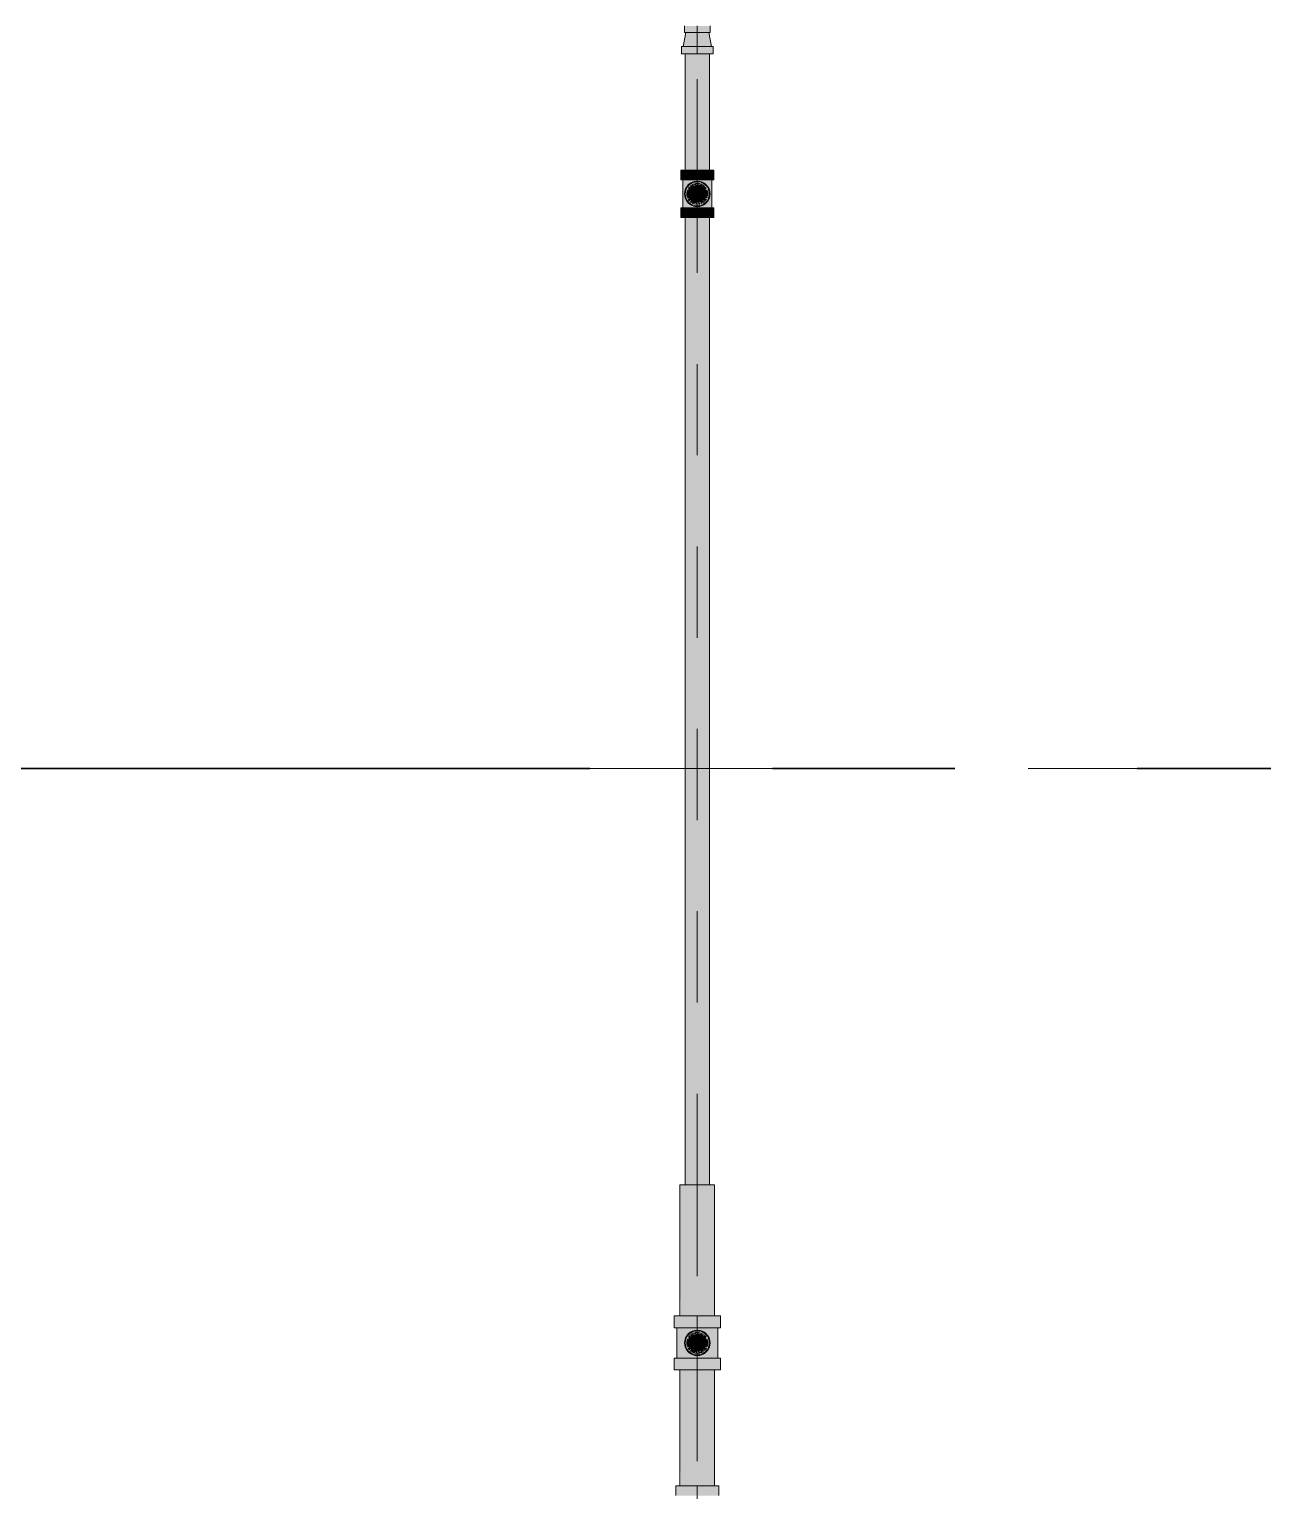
# Model space of a CAD drawing. Header units: millimetres. Extents: x -4000 to 187956, y -58990 to 162485.
# Drawn here: x 50587 to 52734, y 134193 to 136737 of the extents above; entities that cross this region are included whole.
import ezdxf

# ---------------------------------------------------------------- set-up
doc = ezdxf.new("R2010")
doc.units = ezdxf.units.MM
for name, pattern in [('Dash 1_16_', [317.5, 158.75, -158.75]), ('Grid Line', [2222.5, 1270, -317.5, 317.5, -317.5]), ('Grid Line 12_5mm', [2150, 1250, -300, 300, -300])]:
    doc.linetypes.add(name, pattern=pattern)
for name, color, linetype, lineweight in [('F-SPRN', 3, 'Continuous', 9), ('P-PIPE', 3, 'Continuous', 9), ('P-PIPE-CNTR', 3, 'Continuous', 9), ('S-GRID', 1, 'Continuous', 30)]:
    doc.layers.add(name, color=color, linetype=linetype, lineweight=lineweight)

# ---------------------------------------------------------------- blocks, each defined once
blk = doc.blocks.new('CMF2_NHAXUONG_A_rvt-1-FFS - TANG 1')
at = {"layer": 'S-GRID', "linetype": 'Grid Line 12_5mm', "lineweight": 9}
blk.add_line((-824.3, 135450), (183641.1, 135450), dxfattribs=at)
blk = doc.blocks.new('Sprinkler_Up - DN20-V284-FFS - TANG 1')
at = {"layer": 'F-SPRN', "transparency": 33554534}
for points in [[(-13.5, 0), (-3.9, 0.7), (-1.7, 2.9), (-1.2, 3.5), (-0.6, 4), (0.6, 4), (1.2, 3.5), (1.7, 2.9), (4.6, 0), (22.2, 0), (18, 13.1), (6.9, 21.2), (-6.9, 21.2), (-18, 13.1), (-22.2, 0)], [(0, -21.2), (6.9, -21.2), (18, -13.1), (22.2, 0), (3.9, -0.7), (1.7, -2.9), (1.2, -3.5), (0.6, -4), (-0.6, -4), (-1.2, -3.5), (-1.7, -2.9), (-4.6, 0), (-22.2, 0), (-18, -13.1), (-6.9, -21.2)], [(0, -16.7), (4.3, -16.1), (11.8, -11.8), (16.1, -4.3), (16.1, 4.3), (11.8, 11.8), (8.3, 14.4), (0, 16.7), (-4.3, 16.1), (-11.8, 11.8), (-16.1, 4.3), (-16.1, -4.3), (-11.8, -11.8), (-8.3, -14.4)], [(0, -15.6), (7.8, -13.5), (13.5, -7.8), (15.1, -4), (15.1, 4), (13.5, 7.8), (7.8, 13.5), (0, 15.6), (-7.8, 13.5), (-11, 11), (-15.1, 4), (-15.1, -4), (-11, -11), (-7.8, -13.5)], [(-10.9, -5.5), (-10.9, 5.4), (-14.5, 5.4), (-14.5, -5.5)], [(-7.7, -5.5), (-7.7, 5.4), (-10.9, 5.4), (-10.9, -5.5)], [(0, -5.5), (0, 5.4), (-7.7, 5.4), (-7.7, -5.5)], [(0, 0), (5.7, 0), (2.9, 4.9), (-2.9, 4.9), (-5.7, 0)], [(2.9, -4.9), (5.7, 0), (-5.7, 0), (-2.9, -4.9)], [(-4.6, 0), (4.6, 0), (0, 4.6)], [(0, -4.6), (4.6, 0), (-4.6, 0)], [(0, -2.6), (1.3, 0), (-1.8, 0)], [(-1.3, 0), (1.8, 0), (0, 2.6)], [(7.7, -5.5), (7.7, 5.4), (0, 5.4), (0, -5.5)], [(10.9, -5.5), (10.9, 5.4), (7.7, 5.4), (7.7, -5.5)], [(14.5, -5.5), (14.5, 5.4), (10.9, 5.4), (10.9, -5.5)]]:
    blk.add_hatch(color=1, dxfattribs=at).paths.add_polyline_path(points)
at = {"layer": 'F-SPRN', "color": 1}
for p, q in [((-11.5, 5.4), (-14.5, 5.4)), ((-14.5, 5.4), (-10.9, 5.4)), ((-14.5, 5.4), (-14.5, -5.5)), ((-11.5, 5.4), (-11.5, 4)), ((-11.5, 3), (-11.5, 0.2)), ((-10.9, 0.2), (-10.9, 3.6)), ((-10.8, 5.4), (-7.7, 5.4)), ((-8.1, 5.4), (-10.8, 5.4)), ((-8.1, 5.4), (-8.1, 2.8)), ((-8.1, 2.5), (-8.1, 0.4)), ((-7.7, 5.4), (-7.7, 2.7)), ((-7.7, 5.4), (-7.7, 2.7)), ((-7.7, 2.3), (-7.7, 0.5)), ((-7.7, 2.3), (-7.7, 0.5)), ((-6.9, 5.4), (-4.7, 5.4)), ((-5.8, 3.8), (-5.8, 2.2)), ((-2, 0.4), (-2.1, 0.3)), ((-2.1, 0.3), (-2.1, 0.2)), ((-2.1, 0.2), (-2.1, 0.1)), ((-2.1, 0.1), (-2.1, 0)), ((-2.1, 0), (-2.1, 0)), ((-2.1, 0), (-2.1, -0.1)), ((-1.9, 0.8), (-2, 0.7)), ((-2, 0.7), (-2, 0.6)), ((-2, 0.6), (-2, 0.5)), ((-2, 0.5), (-2, 0.4)), ((-2, 0.5), (-2, 0.5)), ((-1.8, 1), (-1.9, 0.9)), ((-1.9, 0.9), (-1.9, 0.8)), ((-1.9, 0.8), (-1.9, 0.8)), ((-1.8, 1.1), (-1.8, 1)), ((-1.7, 1.1), (-1.8, 1.1)), ((-1.6, 1.3), (-1.7, 1.2)), ((-1.7, 1.2), (-1.7, 1.1)), ((-1.5, 1.4), (-1.6, 1.3)), ((-1.6, 1.3), (-1.6, 1.3)), ((-1.5, 1.5), (-1.5, 1.4)), ((-1.4, 1.5), (-1.5, 1.5)), ((-1.4, 1.6), (-1.4, 1.5)), ((-1.3, 1.6), (-1.4, 1.6)), ((-1.2, 1.7), (-1.3, 1.6)), ((-1.1, 1.8), (-1.2, 1.7)), ((-1.2, 1.7), (-1.2, 1.7)), ((-1, 1.8), (-1.1, 1.8)), ((-0.9, 1.9), (-1, 1.8)), ((-0.9, 1.9), (-0.9, 1.9)), ((-0.8, 1.9), (-0.9, 1.9)), ((-0.7, 2), (-0.8, 1.9)), ((-0.6, 2), (-0.7, 2)), ((-0.6, 2), (-0.6, 2)), ((-0.5, 2), (-0.6, 2)), ((-0.4, 2), (-0.5, 2)), ((-0.3, 2.1), (-0.4, 2)), ((-0.2, 2.1), (-0.3, 2.1)), ((-0.1, 2.1), (-0.2, 2.1)), ((0, 2.1), (-0.1, 2.1)), ((-0.1, 2.1), (-0.1, 2.1)), ((0.1, 2.1), (0, 2.1)), ((0.2, 2.1), (0.1, 2.1)), ((0.3, 2.1), (0.2, 2.1)), ((0.4, 2), (0.3, 2.1)), ((0.4, 2), (0.4, 2)), ((0.5, 2), (0.4, 2)), ((0.6, 2), (0.5, 2)), ((0.7, 2), (0.6, 2)), ((0.8, 1.9), (0.7, 2)), ((0.8, 1.9), (0.8, 1.9)), ((0.9, 1.9), (0.8, 1.9)), ((1, 1.8), (0.9, 1.9)), ((1.1, 1.8), (1, 1.8)), ((1.1, 1.7), (1.1, 1.8)), ((1.2, 1.7), (1.1, 1.7)), ((1.3, 1.7), (1.2, 1.7)), ((1.3, 1.6), (1.3, 1.7)), ((1.4, 1.5), (1.3, 1.6)), ((1.4, 1.5), (1.4, 1.5)), ((1.5, 1.4), (1.4, 1.5)), ((1.6, 1.4), (1.5, 1.4)), ((1.6, 1.3), (1.6, 1.4)), ((1.7, 1.2), (1.6, 1.3)), ((1.7, 1.2), (1.7, 1.2)), ((1.8, 1.1), (1.7, 1.2)), ((1.8, 1), (1.8, 1.1)), ((1.8, 1), (1.8, 1)), ((1.9, 0.9), (1.8, 1)), ((1.9, 0.8), (1.9, 0.9)), ((1.9, 0.7), (1.9, 0.8)), ((2, 0.7), (1.9, 0.7)), ((2, 0.6), (2, 0.7)), ((2, 0.5), (2, 0.6)), ((2, 0.4), (2, 0.5)), ((2.1, 0.3), (2, 0.4)), ((2.1, 0.2), (2.1, 0.3)), ((2.1, 0.2), (2.1, 0.2)), ((2.1, 0.1), (2.1, 0.2)), ((2.1, 0), (2.1, 0.1)), ((2.1, 0), (2.1, 0)), ((4.7, 5.4), (6.9, 5.4)), ((5.8, 3.8), (5.8, 2.2)), ((7.7, 5.4), (10.8, 5.4)), ((7.7, 5.4), (7.7, 2.7)), ((7.7, 5.4), (7.7, 2.7)), ((7.7, 2.3), (7.7, 0.5)), ((7.7, 2.3), (7.7, 0.5)), ((10.8, 5.4), (8.1, 5.4)), ((8.1, 5.4), (8.1, 2.8)), ((8.1, 2.5), (8.1, 0.4)), ((10.9, 5.4), (14.5, 5.4)), ((10.9, 3.6), (10.9, 0.2)), ((14.5, 5.4), (11.5, 5.4)), ((11.5, 5.4), (11.5, 4)), ((11.5, 3), (11.5, 0.2)), ((14.5, 5.4), (14.5, -5.5)), ((-10.9, -5.5), (-14.5, -5.5)), ((-14.5, -5.5), (-11.5, -5.5)), ((-11.5, -0.2), (-11.5, -3)), ((-11.5, -4), (-11.5, -5.5)), ((-10.9, -3.6), (-10.9, -0.2)), ((-10.8, -5.5), (-8.1, -5.5)), ((-7.7, -5.5), (-10.8, -5.5)), ((-8.1, -0.4), (-8.1, -2.5)), ((-8.1, -2.8), (-8.1, -5.5)), ((-7.7, -0.5), (-7.7, -2.3)), ((-7.7, -0.5), (-7.7, -2.3)), ((-7.7, -2.7), (-7.7, -5.4)), ((-7.7, -2.7), (-7.7, -5.4)), ((-7, -5.5), (-5.8, -5.5)), ((-4.8, -5.5), (-7, -5.5)), ((-5.8, -2.2), (-5.8, -3.8)), ((-2.1, -0.1), (-2.1, -0.2)), ((-2.1, -0.2), (-2.1, -0.3)), ((-2.1, -0.2), (-2.1, -0.2)), ((-2.1, -0.3), (-2, -0.4)), ((-2, -0.4), (-2, -0.5)), ((-2, -0.5), (-2, -0.6)), ((-2, -0.6), (-2, -0.7)), ((-2, -0.7), (-1.9, -0.7)), ((-1.9, -0.7), (-1.9, -0.8)), ((-1.9, -0.8), (-1.9, -0.9)), ((-1.9, -0.9), (-1.8, -1)), ((-1.8, -1), (-1.8, -1.1)), ((-1.8, -1), (-1.8, -1)), ((-1.8, -1.1), (-1.7, -1.2)), ((-1.7, -1.2), (-1.6, -1.3)), ((-1.7, -1.2), (-1.7, -1.2)), ((-1.6, -1.3), (-1.6, -1.4)), ((-1.6, -1.4), (-1.5, -1.4)), ((-1.5, -1.4), (-1.4, -1.5)), ((-1.4, -1.5), (-1.3, -1.6)), ((-1.4, -1.5), (-1.4, -1.5)), ((-1.3, -1.6), (-1.3, -1.7)), ((-1.3, -1.7), (-1.2, -1.7)), ((-1.2, -1.7), (-1.1, -1.7)), ((-1.1, -1.7), (-1.1, -1.8)), ((-1.1, -1.8), (-1, -1.8)), ((-1, -1.8), (-0.9, -1.9)), ((-0.9, -1.9), (-0.8, -1.9)), ((-0.8, -1.9), (-0.7, -2)), ((-0.8, -1.9), (-0.8, -1.9)), ((-0.7, -2), (-0.6, -2)), ((-0.6, -2), (-0.5, -2)), ((-0.5, -2), (-0.4, -2)), ((-0.4, -2), (-0.3, -2.1)), ((-0.4, -2), (-0.4, -2)), ((-0.3, -2.1), (-0.2, -2.1)), ((-0.2, -2.1), (-0.1, -2.1)), ((-0.1, -2.1), (0, -2.1)), ((0, -2.1), (0.1, -2.1)), ((0.1, -2.1), (0.2, -2.1)), ((0.1, -2.1), (0.1, -2.1)), ((0.2, -2.1), (0.3, -2.1)), ((0.3, -2.1), (0.4, -2)), ((0.4, -2), (0.5, -2)), ((0.5, -2), (0.6, -2)), ((0.6, -2), (0.7, -2)), ((0.6, -2), (0.6, -2)), ((0.7, -2), (0.8, -1.9)), ((0.8, -1.9), (0.9, -1.9)), ((0.9, -1.9), (1, -1.8)), ((0.9, -1.9), (0.9, -1.9)), ((1, -1.8), (1.1, -1.8)), ((1.1, -1.8), (1.2, -1.7)), ((1.2, -1.7), (1.3, -1.6)), ((1.2, -1.7), (1.2, -1.7)), ((1.3, -1.6), (1.4, -1.6)), ((1.4, -1.5), (1.5, -1.5)), ((1.4, -1.6), (1.4, -1.5)), ((1.5, -1.4), (1.6, -1.3)), ((1.5, -1.5), (1.5, -1.4)), ((1.6, -1.3), (1.7, -1.2)), ((1.6, -1.3), (1.6, -1.3)), ((1.7, -1.1), (1.8, -1.1)), ((1.7, -1.2), (1.7, -1.1)), ((1.8, -1), (1.9, -0.9)), ((1.8, -1.1), (1.8, -1)), ((1.9, -0.8), (2, -0.7)), ((1.9, -0.8), (1.9, -0.8)), ((1.9, -0.9), (1.9, -0.8)), ((2, -0.4), (2.1, -0.3)), ((2, -0.5), (2, -0.4)), ((2, -0.5), (2, -0.5)), ((2, -0.6), (2, -0.5)), ((2, -0.7), (2, -0.6)), ((2.1, -0.1), (2.1, 0)), ((2.1, -0.2), (2.1, -0.1)), ((2.1, -0.3), (2.1, -0.2)), ((7, -5.5), (4.8, -5.5)), ((5.8, -2.2), (5.8, -3.8)), ((5.8, -5.5), (7, -5.5)), ((7.7, -0.5), (7.7, -2.3)), ((7.7, -0.5), (7.7, -2.3)), ((7.7, -2.7), (7.7, -5.4)), ((7.7, -2.7), (7.7, -5.4)), ((10.8, -5.5), (7.7, -5.5)), ((8.1, -0.4), (8.1, -2.5)), ((8.1, -2.8), (8.1, -5.5)), ((8.1, -5.5), (10.8, -5.5)), ((10.9, -0.2), (10.9, -3.6)), ((14.5, -5.5), (10.9, -5.5)), ((11.5, -0.2), (11.5, -3)), ((11.5, -4), (11.5, -5.5)), ((11.5, -5.5), (14.5, -5.5))]:
    blk.add_line(p, q, dxfattribs=at)
for radius, start, end in [(22.2, 360, 180), (21.9, 165.6773, 179.2615), (21.9, 144.7698, 164.8151), (21.9, 126.6942, 143.2701), (16.7, 167.6802, 180), (16.7, 167.6802, 180), (16.7, 155.3879, 165), (16.7, 155.3879, 165), (15.6, 166.3382, 180), (15.6, 166.3382, 180), (15.6, 150.4354, 165), (15.6, 159.6139, 165), (16.7, 136.7213, 150), (16.7, 136.7213, 150), (15.6, 150.4354, 156.3845), (15.6, 138.4214, 150), (15.6, 138.4214, 150), (21.9, 108.2621, 125.7507), (16.7, 121.4181, 130.5751), (16.7, 121.4181, 130.5751), (15.6, 120, 133.2078), (15.6, 120, 133.2078), (16.7, 106.5995, 120), (16.7, 106.5995, 120), (15.6, 114.4363, 119.9813), (15.6, 114.4363, 119.9813), (21.9, 99.348, 107.901), (4.63, 0, 180), (4.63, 360, 180), (16.7, 96.4143, 105), (16.7, 96.4143, 105), (3.81, 360, 180), (21.9, 90.145, 98.8503), (15.6, 95.5762, 100.6843), (15.6, 95.5762, 100.6843), (2.56, 90, 180), (2.56, 90, 180), (2.04, 90, 180), (16.7, 83.0684, 90), (16.7, 83.0684, 90), (2.56, 0, 90), (2.56, 360, 90), (2.04, 0, 90), (21.9, 72.5583, 89.4624), (15.6, 75, 87.64), (15.6, 75, 87.64), (15.6, 60.0187, 74.5481), (15.6, 60.0187, 74.5481), (16.7, 60, 75), (16.7, 60, 75), (21.9, 54.2493, 71.7379), (15.6, 46.7922, 60), (15.6, 46.7922, 60), (16.7, 49.4249, 58.5819), (16.7, 49.4249, 58.5819), (15.6, 30, 41.5786), (15.6, 30, 41.5786), (16.7, 30, 43.2787), (16.7, 30, 43.2787), (21.9, 36.7299, 53.3058), (15.6, 23.6155, 29.5646), (15.6, 15, 29.5646), (15.6, 15, 20.3861), (16.7, 15, 24.6121), (16.7, 15, 24.6121), (15.6, 360, 13.6618), (15.6, 0, 13.6618), (16.7, 360, 12.3198), (16.7, 0, 12.3198), (21.9, 15.1849, 35.2302), (21.9, 0.7385, 14.3227), (22.2, 180, 360), (21.9, 180.7385, 194.3227), (21.9, 195.1849, 215.2302), (21.9, 216.7299, 233.3058), (16.7, 180, 192.3198), (16.7, 180, 192.3198), (16.7, 195, 204.6121), (16.7, 195, 204.6121), (15.6, 180, 193.6618), (15.6, 180, 193.6618), (15.6, 195, 200.3861), (15.6, 195, 209.5646), (16.7, 210, 223.2787), (16.7, 210, 223.2787), (15.6, 203.6155, 209.5646), (15.6, 210, 221.5786), (15.6, 210, 221.5786), (21.9, 234.2493, 251.7379), (16.7, 229.4249, 238.5819), (16.7, 229.4249, 238.5819), (15.6, 226.7922, 240), (15.6, 226.7922, 240), (16.7, 240, 255), (16.7, 240, 255), (15.6, 240.0187, 254.5481), (15.6, 240.0187, 254.5481), (21.9, 252.5583, 269.4624), (4.63, 180, 0), (4.63, 180, 360), (15.6, 255, 267.64), (15.6, 255, 267.64), (3.81, 180, 360), (2.56, 180, 270), (2.56, 180, 270), (2.04, 180, 270), (16.7, 263.0684, 270), (16.7, 263.0684, 270), (2.04, 270, 0), (2.56, 270, 0), (2.56, 270, 360), (21.9, 270.145, 278.8503), (15.6, 275.5762, 280.6843), (15.6, 275.5762, 280.6843), (16.7, 276.4143, 285), (16.7, 276.4143, 285), (21.9, 279.348, 287.901), (16.7, 286.5995, 300), (16.7, 286.5995, 300), (15.6, 294.4363, 299.9813), (15.6, 294.4363, 299.9813), (21.9, 288.2621, 305.7507), (15.6, 300, 313.2078), (15.6, 300, 313.2078), (16.7, 301.4181, 310.5751), (16.7, 301.4181, 310.5751), (15.6, 318.4214, 330), (15.6, 318.4214, 330), (16.7, 316.7213, 330), (16.7, 316.7213, 330), (21.9, 306.6942, 323.2701), (15.6, 330.4354, 345), (15.6, 330.4354, 336.3845), (15.6, 339.6139, 345), (15.6, 346.3382, 360), (15.6, 346.3382, 360), (16.7, 335.3879, 345), (16.7, 335.3879, 345), (16.7, 347.6802, 360), (16.7, 347.6802, 360), (21.9, 324.7698, 344.8151), (21.9, 345.6773, 359.2615)]:
    blk.add_arc((0, 0), radius, start, end, dxfattribs=at)
blk = doc.blocks.new('Sprinkler_Up - DN20-V90-FFS - TANG 1')
at = {"layer": 'F-SPRN', "transparency": 33554534}
for points in [[(-13.5, 0), (-3.9, 0.7), (-1.7, 2.9), (-1.2, 3.5), (-0.6, 4), (0.6, 4), (1.2, 3.5), (1.7, 2.9), (4.6, 0), (22.2, 0), (18, 13.1), (6.9, 21.2), (-6.9, 21.2), (-18, 13.1), (-22.2, 0)], [(0, -21.2), (6.9, -21.2), (18, -13.1), (22.2, 0), (3.9, -0.7), (1.7, -2.9), (1.2, -3.5), (0.6, -4), (-0.6, -4), (-1.2, -3.5), (-1.7, -2.9), (-4.6, 0), (-22.2, 0), (-18, -13.1), (-6.9, -21.2)], [(0, -16.7), (4.3, -16.1), (11.8, -11.8), (16.1, -4.3), (16.1, 4.3), (11.8, 11.8), (8.3, 14.4), (0, 16.7), (-4.3, 16.1), (-11.8, 11.8), (-16.1, 4.3), (-16.1, -4.3), (-11.8, -11.8), (-8.3, -14.4)], [(0, -15.6), (7.8, -13.5), (13.5, -7.8), (15.1, -4), (15.1, 4), (13.5, 7.8), (7.8, 13.5), (0, 15.6), (-7.8, 13.5), (-11, 11), (-15.1, 4), (-15.1, -4), (-11, -11), (-7.8, -13.5)], [(-10.9, -5.5), (-10.9, 5.4), (-14.5, 5.4), (-14.5, -5.5)], [(-7.7, -5.5), (-7.7, 5.4), (-10.9, 5.4), (-10.9, -5.5)], [(0, -5.5), (0, 5.4), (-7.7, 5.4), (-7.7, -5.5)], [(0, 0), (5.7, 0), (2.9, 4.9), (-2.9, 4.9), (-5.7, 0)], [(2.9, -4.9), (5.7, 0), (-5.7, 0), (-2.9, -4.9)], [(-4.6, 0), (4.6, 0), (0, 4.6)], [(0, -4.6), (4.6, 0), (-4.6, 0)], [(0, -2.6), (1.3, 0), (-1.8, 0)], [(-1.3, 0), (1.8, 0), (0, 2.6)], [(7.7, -5.5), (7.7, 5.4), (0, 5.4), (0, -5.5)], [(10.9, -5.5), (10.9, 5.4), (7.7, 5.4), (7.7, -5.5)], [(14.5, -5.5), (14.5, 5.4), (10.9, 5.4), (10.9, -5.5)]]:
    blk.add_hatch(color=1, dxfattribs=at).paths.add_polyline_path(points)
at = {"layer": 'F-SPRN', "color": 1}
for p, q in [((-11.5, 5.4), (-14.5, 5.4)), ((-14.5, 5.4), (-10.9, 5.4)), ((-14.5, 5.4), (-14.5, -5.5)), ((-11.5, 5.4), (-11.5, 4)), ((-11.5, 3), (-11.5, 0.2)), ((-10.9, 0.2), (-10.9, 3.6)), ((-10.8, 5.4), (-7.7, 5.4)), ((-8.1, 5.4), (-10.8, 5.4)), ((-8.1, 5.4), (-8.1, 2.8)), ((-8.1, 2.5), (-8.1, 0.4)), ((-7.7, 5.4), (-7.7, 2.7)), ((-7.7, 5.4), (-7.7, 2.7)), ((-7.7, 2.3), (-7.7, 0.5)), ((-7.7, 2.3), (-7.7, 0.5)), ((-6.9, 5.4), (-4.7, 5.4)), ((-5.8, 3.8), (-5.8, 2.2)), ((-2.1, 0), (-2.1, 0)), ((-2.1, 0), (-2.1, -0.1)), ((0, 2.1), (-0.1, 2.1)), ((2.1, 0), (2.1, 0.1)), ((2.1, 0), (2.1, 0)), ((4.7, 5.4), (6.9, 5.4)), ((5.8, 3.8), (5.8, 2.2)), ((7.7, 5.4), (10.8, 5.4)), ((7.7, 5.4), (7.7, 2.7)), ((7.7, 5.4), (7.7, 2.7)), ((7.7, 2.3), (7.7, 0.5)), ((7.7, 2.3), (7.7, 0.5)), ((10.8, 5.4), (8.1, 5.4)), ((8.1, 5.4), (8.1, 2.8)), ((8.1, 2.5), (8.1, 0.4)), ((10.9, 5.4), (14.5, 5.4)), ((10.9, 3.6), (10.9, 0.2)), ((14.5, 5.4), (11.5, 5.4)), ((11.5, 5.4), (11.5, 4)), ((11.5, 3), (11.5, 0.2)), ((14.5, 5.4), (14.5, -5.5)), ((-10.9, -5.5), (-14.5, -5.5)), ((-14.5, -5.5), (-11.5, -5.5)), ((-11.5, -0.2), (-11.5, -3)), ((-11.5, -4), (-11.5, -5.5)), ((-10.9, -3.6), (-10.9, -0.2)), ((-10.8, -5.5), (-8.1, -5.5)), ((-7.7, -5.5), (-10.8, -5.5)), ((-8.1, -0.4), (-8.1, -2.5)), ((-8.1, -2.8), (-8.1, -5.5)), ((-7.7, -0.5), (-7.7, -2.3)), ((-7.7, -0.5), (-7.7, -2.3)), ((-7.7, -2.7), (-7.7, -5.4)), ((-7.7, -2.7), (-7.7, -5.4)), ((-7, -5.5), (-5.8, -5.5)), ((-4.8, -5.5), (-7, -5.5)), ((-5.8, -2.2), (-5.8, -3.8)), ((0, -2.1), (0.1, -2.1)), ((7, -5.5), (4.8, -5.5)), ((5.8, -2.2), (5.8, -3.8)), ((5.8, -5.5), (7, -5.5)), ((7.7, -0.5), (7.7, -2.3)), ((7.7, -0.5), (7.7, -2.3)), ((7.7, -2.7), (7.7, -5.4)), ((7.7, -2.7), (7.7, -5.4)), ((10.8, -5.5), (7.7, -5.5)), ((8.1, -0.4), (8.1, -2.5)), ((8.1, -2.8), (8.1, -5.5)), ((8.1, -5.5), (10.8, -5.5)), ((10.9, -0.2), (10.9, -3.6)), ((14.5, -5.5), (10.9, -5.5)), ((11.5, -0.2), (11.5, -3)), ((11.5, -4), (11.5, -5.5)), ((11.5, -5.5), (14.5, -5.5))]:
    blk.add_line(p, q, dxfattribs=at)
at = {"layer": 'F-SPRN', "color": 1, "flags": 128}
for points in [[(-0.1, 2.1), (-0.1, 2.1), (-0.2, 2.1), (-0.3, 2.1), (-0.4, 2), (-0.5, 2), (-0.6, 2), (-0.6, 2), (-0.7, 2), (-0.8, 1.9), (-0.9, 1.9), (-0.9, 1.9), (-1, 1.8), (-1.1, 1.8), (-1.2, 1.7), (-1.2, 1.7), (-1.3, 1.6), (-1.4, 1.6), (-1.4, 1.5), (-1.5, 1.5), (-1.5, 1.4), (-1.6, 1.3), (-1.6, 1.3), (-1.7, 1.2), (-1.7, 1.1), (-1.8, 1.1), (-1.8, 1), (-1.9, 0.9), (-1.9, 0.8), (-1.9, 0.8), (-2, 0.7), (-2, 0.6), (-2, 0.5), (-2, 0.5), (-2, 0.4), (-2.1, 0.3), (-2.1, 0.2), (-2.1, 0.1), (-2.1, 0)], [(2.1, 0.1), (2.1, 0.2), (2.1, 0.2), (2.1, 0.3), (2, 0.4), (2, 0.5), (2, 0.6), (2, 0.7), (1.9, 0.7), (1.9, 0.8), (1.9, 0.9), (1.8, 1), (1.8, 1), (1.8, 1.1), (1.7, 1.2), (1.7, 1.2), (1.6, 1.3), (1.6, 1.4), (1.5, 1.4), (1.4, 1.5), (1.4, 1.5), (1.3, 1.6), (1.3, 1.7), (1.2, 1.7), (1.1, 1.7), (1.1, 1.8), (1, 1.8), (0.9, 1.9), (0.8, 1.9), (0.8, 1.9), (0.7, 2), (0.6, 2), (0.5, 2), (0.4, 2), (0.4, 2), (0.3, 2.1), (0.2, 2.1), (0.1, 2.1), (0, 2.1)], [(-2.1, -0.1), (-2.1, -0.2), (-2.1, -0.2), (-2.1, -0.3), (-2, -0.4), (-2, -0.5), (-2, -0.6), (-2, -0.7), (-1.9, -0.7), (-1.9, -0.8), (-1.9, -0.9), (-1.8, -1), (-1.8, -1), (-1.8, -1.1), (-1.7, -1.2), (-1.7, -1.2), (-1.6, -1.3), (-1.6, -1.4), (-1.5, -1.4), (-1.4, -1.5), (-1.4, -1.5), (-1.3, -1.6), (-1.3, -1.7), (-1.2, -1.7), (-1.1, -1.7), (-1.1, -1.8), (-1, -1.8), (-0.9, -1.9), (-0.8, -1.9), (-0.8, -1.9), (-0.7, -2), (-0.6, -2), (-0.5, -2), (-0.4, -2), (-0.4, -2), (-0.3, -2.1), (-0.2, -2.1), (-0.1, -2.1), (0, -2.1)], [(0.1, -2.1), (0.1, -2.1), (0.2, -2.1), (0.3, -2.1), (0.4, -2), (0.5, -2), (0.6, -2), (0.6, -2), (0.7, -2), (0.8, -1.9), (0.9, -1.9), (0.9, -1.9), (1, -1.8), (1.1, -1.8), (1.2, -1.7), (1.2, -1.7), (1.3, -1.6), (1.4, -1.6), (1.4, -1.5), (1.5, -1.5), (1.5, -1.4), (1.6, -1.3), (1.6, -1.3), (1.7, -1.2), (1.7, -1.1), (1.8, -1.1), (1.8, -1), (1.9, -0.9), (1.9, -0.8), (1.9, -0.8), (2, -0.7), (2, -0.6), (2, -0.5), (2, -0.5), (2, -0.4), (2.1, -0.3), (2.1, -0.2), (2.1, -0.1), (2.1, 0)]]:
    blk.add_lwpolyline(points, dxfattribs=at)
at = {"layer": 'F-SPRN', "color": 1}
for radius, start, end in [(22.2, 360, 180), (21.9, 165.6773, 179.2615), (21.9, 144.7698, 164.8151), (21.9, 126.6942, 143.2701), (16.7, 167.6802, 180), (16.7, 167.6802, 180), (16.7, 155.3879, 165), (16.7, 155.3879, 165), (15.6, 166.3382, 180), (15.6, 166.3382, 180), (15.6, 150.4354, 165), (15.6, 159.6139, 165), (16.7, 136.7213, 150), (16.7, 136.7213, 150), (15.6, 150.4354, 156.3845), (15.6, 138.4214, 150), (15.6, 138.4214, 150), (21.9, 108.2621, 125.7507), (16.7, 121.4181, 130.5751), (16.7, 121.4181, 130.5751), (15.6, 120, 133.2078), (15.6, 120, 133.2078), (16.7, 106.5995, 120), (16.7, 106.5995, 120), (15.6, 114.4363, 119.9813), (15.6, 114.4363, 119.9813), (21.9, 99.348, 107.901), (4.63, 0, 180), (4.63, 360, 180), (16.7, 96.4143, 105), (16.7, 96.4143, 105), (3.81, 360, 180), (21.9, 90.145, 98.8503), (15.6, 95.5762, 100.6843), (15.6, 95.5762, 100.6843), (2.56, 0, 180), (2.56, 360, 180), (2.04, 0, 180), (16.7, 83.0684, 90), (16.7, 83.0684, 90), (21.9, 72.5583, 89.4624), (15.6, 75, 87.64), (15.6, 75, 87.64), (15.6, 60.0187, 74.5481), (15.6, 60.0187, 74.5481), (16.7, 60, 75), (16.7, 60, 75), (21.9, 54.2493, 71.7379), (15.6, 46.7922, 60), (15.6, 46.7922, 60), (16.7, 49.4249, 58.5819), (16.7, 49.4249, 58.5819), (15.6, 30, 41.5786), (15.6, 30, 41.5786), (16.7, 30, 43.2787), (16.7, 30, 43.2787), (21.9, 36.7299, 53.3058), (15.6, 23.6155, 29.5646), (15.6, 15, 29.5646), (15.6, 15, 20.3861), (16.7, 15, 24.6121), (16.7, 15, 24.6121), (15.6, 360, 13.6618), (15.6, 0, 13.6618), (16.7, 360, 12.3198), (16.7, 0, 12.3198), (21.9, 15.1849, 35.2302), (21.9, 0.7385, 14.3227), (22.2, 180, 360), (21.9, 180.7385, 194.3227), (21.9, 195.1849, 215.2302), (21.9, 216.7299, 233.3058), (16.7, 180, 192.3198), (16.7, 180, 192.3198), (16.7, 195, 204.6121), (16.7, 195, 204.6121), (15.6, 180, 193.6618), (15.6, 180, 193.6618), (15.6, 195, 200.3861), (15.6, 195, 209.5646), (16.7, 210, 223.2787), (16.7, 210, 223.2787), (15.6, 203.6155, 209.5646), (15.6, 210, 221.5786), (15.6, 210, 221.5786), (21.9, 234.2493, 251.7379), (16.7, 229.4249, 238.5819), (16.7, 229.4249, 238.5819), (15.6, 226.7922, 240), (15.6, 226.7922, 240), (16.7, 240, 255), (16.7, 240, 255), (15.6, 240.0187, 254.5481), (15.6, 240.0187, 254.5481), (21.9, 252.5583, 269.4624), (4.63, 180, 0), (4.63, 180, 360), (15.6, 255, 267.64), (15.6, 255, 267.64), (3.81, 180, 360), (2.56, 180, 0), (2.56, 180, 360), (2.04, 180, 0), (16.7, 263.0684, 270), (16.7, 263.0684, 270), (21.9, 270.145, 278.8503), (15.6, 275.5762, 280.6843), (15.6, 275.5762, 280.6843), (16.7, 276.4143, 285), (16.7, 276.4143, 285), (21.9, 279.348, 287.901), (16.7, 286.5995, 300), (16.7, 286.5995, 300), (15.6, 294.4363, 299.9813), (15.6, 294.4363, 299.9813), (21.9, 288.2621, 305.7507), (15.6, 300, 313.2078), (15.6, 300, 313.2078), (16.7, 301.4181, 310.5751), (16.7, 301.4181, 310.5751), (15.6, 318.4214, 330), (15.6, 318.4214, 330), (16.7, 316.7213, 330), (16.7, 316.7213, 330), (21.9, 306.6942, 323.2701), (15.6, 330.4354, 345), (15.6, 330.4354, 336.3845), (15.6, 339.6139, 345), (15.6, 346.3382, 360), (15.6, 346.3382, 360), (16.7, 335.3879, 345), (16.7, 335.3879, 345), (16.7, 347.6802, 360), (16.7, 347.6802, 360), (21.9, 324.7698, 344.8151), (21.9, 345.6773, 359.2615)]:
    blk.add_arc((0, 0), radius, start, end, dxfattribs=at)

msp = doc.modelspace()

# ---------------------------------------------------------------- block references
at = {"lineweight": 5}
msp.add_blockref('CMF2_NHAXUONG_A_rvt-1-FFS - TANG 1', (0, 0), dxfattribs=at)

# ---------------------------------------------------------------- next in the draw order: hatches: boundary and pattern name
at = {"layer": 'P-PIPE', "lineweight": 5, "transparency": 33554534}
for points in [[(51765.9, 136730.8), (51772.5, 136730.8), (51771.7, 136742.6), (51727.5, 136742.6), (51728.3, 136730.8), (51761.3, 136730.8)], [(51737.6, 136706.9), (51774.8, 136706.9), (51769.4, 136730.8), (51729.9, 136730.8), (51726.1, 136706.9), (51732.5, 136706.9)], [(51769.3, 136693.6), (51777.4, 136693.6), (51776.4, 136706.9), (51722.7, 136706.9), (51723.6, 136693.6), (51763.7, 136693.6)], [(51729.6, 136491.2), (51750, 136491.2), (51750, 136693.6), (51728.9, 136693.6), (51728.9, 136491.2)], [(51750, 136491.2), (51771.1, 136491.2), (51770.4, 136693.6), (51750, 136693.6), (51750, 136536.3)], [(51729.8, 136474.5), (51750, 136474.5), (51750, 136491.2), (51721.4, 136491.2), (51722.3, 136474.5), (51725.2, 136474.5)], [(51750, 136474.5), (51778.6, 136474.5), (51777.7, 136491.2), (51750, 136491.2)], [(51734.7, 136425.7), (51750, 136425.7), (51750, 136431.9), (51740.9, 136434.6), (51738.2, 136436.2), (51734.3, 136440.9), (51732.1, 136446.8), (51732.1, 136453.4), (51734.3, 136459.3), (51740.9, 136465.5), (51743.6, 136467.1), (51750, 136468.3), (51750, 136474.5), (51724.7, 136474.5), (51725.6, 136425.7), (51732.1, 136425.7)], [(51750, 136429.2), (51755.4, 136429.9), (51760.4, 136432), (51764.8, 136435.3), (51768.1, 136439.6), (51770.2, 136444.7), (51770.9, 136450.1), (51770.2, 136455.5), (51768.1, 136460.5), (51764.8, 136464.9), (51760.4, 136468.2), (51755.4, 136470.3), (51750, 136471), (51744.6, 136470.3), (51739.6, 136468.2), (51735.2, 136464.9), (51731.9, 136460.5), (51729.8, 136455.5), (51729.1, 136450.1), (51729.8, 136444.7), (51731.9, 136439.6), (51735.2, 136435.3), (51739.6, 136432), (51744.6, 136429.9)], [(51771.9, 136425.7), (51775.3, 136425.7), (51774.4, 136474.5), (51750, 136474.5), (51750, 136468.3), (51759.1, 136465.5), (51761.8, 136463.9), (51765.7, 136459.3), (51767.9, 136453.4), (51767.9, 136446.8), (51765.7, 136440.9), (51759.1, 136434.6), (51756.4, 136433.1), (51750, 136431.9), (51750, 136425.7), (51767.9, 136425.7)], [(51729.8, 136409), (51750, 136409), (51750, 136425.7), (51721.4, 136425.7), (51722.3, 136409), (51725.2, 136409)], [(51750, 134725.1), (51750, 136409), (51728.9, 136409), (51729.6, 134725.1), (51744.5, 134725.1)], [(51750, 136409), (51778.6, 136409), (51777.7, 136425.7), (51750, 136425.7)], [(51750, 134725.1), (51771.1, 134725.1), (51770.4, 136409), (51750, 136409), (51750, 135076.2)]]:
    msp.add_hatch(color=1, dxfattribs=at).paths.add_polyline_path(points)
at = {"layer": 'P-PIPE', "transparency": 33554534}
for points in [[(51728.7, 134497.2), (51750, 134497.2), (51750, 134725.1), (51719.8, 134725.1), (51720.9, 134497.2), (51723.9, 134497.2)], [(51779.1, 134497.2), (51780.2, 134497.2), (51779.1, 134725.1), (51750, 134725.1), (51750, 134497.2), (51776.1, 134497.2)], [(51739.6, 134476.6), (51750, 134476.6), (51750, 134497.2), (51709.8, 134497.2), (51709.8, 134476.6), (51729.9, 134476.6)], [(51747.7, 134423.8), (51750, 134423.8), (51750, 134431.9), (51741, 134434.6), (51738.3, 134436.2), (51734.3, 134440.9), (51732.1, 134446.9), (51732.1, 134453.3), (51734.3, 134459.2), (51741, 134465.6), (51746.8, 134467.7), (51750, 134468.3), (51750, 134476.6), (51714.1, 134476.6), (51714.1, 134423.8), (51745.4, 134423.8)], [(51760.4, 134476.6), (51790.2, 134476.6), (51790.2, 134497.2), (51750, 134497.2), (51750, 134476.6)], [(51781.1, 134423.8), (51785.9, 134423.8), (51785.9, 134476.6), (51750, 134476.6), (51750, 134468.3), (51759, 134465.6), (51761.7, 134464), (51765.7, 134459.2), (51767.9, 134453.3), (51767.9, 134446.9), (51765.7, 134440.9), (51759, 134434.6), (51753.2, 134432.5), (51750, 134431.9), (51750, 134423.8), (51775.4, 134423.8)], [(51750, 134429.2), (51755.4, 134429.9), (51760.4, 134432), (51764.8, 134435.3), (51768.1, 134439.6), (51770.2, 134444.7), (51770.9, 134450.1), (51770.2, 134455.5), (51768.1, 134460.5), (51764.8, 134464.9), (51760.4, 134468.2), (51755.4, 134470.3), (51750, 134471), (51744.6, 134470.3), (51739.6, 134468.2), (51735.2, 134464.9), (51731.9, 134460.5), (51729.8, 134455.5), (51729.1, 134450.1), (51729.8, 134444.7), (51731.9, 134439.6), (51735.2, 134435.3), (51739.6, 134432), (51744.6, 134429.9)], [(51721.5, 134403.2), (51750, 134403.2), (51750, 134423.8), (51709.8, 134423.8), (51709.8, 134403.2), (51715.2, 134403.2)], [(51790.2, 134403.2), (51790.2, 134423.8), (51750, 134423.8), (51750, 134403.2), (51788.9, 134403.2)], [(51742.2, 134201.1), (51750, 134201.1), (51750, 134403.2), (51719.8, 134403.2), (51720.9, 134201.1), (51734.9, 134201.1)], [(51750, 134201.1), (51780.2, 134201.1), (51779.1, 134403.2), (51750, 134403.2), (51750, 134346.2)], [(51750, 134184.3), (51787.7, 134184.3), (51787.7, 134201.1), (51712.4, 134200.2), (51712.4, 134184.3), (51740.3, 134184.3)]]:
    msp.add_hatch(color=1, dxfattribs=at).paths.add_polyline_path(points)

# ---------------------------------------------------------------- next in the draw order: linework, layer by layer
at = {"layer": 'P-PIPE', "color": 20, "lineweight": 13}
for p, q in [((51727.5, 136742.6), (51727.5, 136730.8)), ((51772.5, 136730.8), (51772.5, 136742.6)), ((51729.9, 136730.8), (51725.2, 136706.9)), ((51727.5, 136730.8), (51772.5, 136730.8)), ((51727.5, 136730.8), (51729.8, 136730.8)), ((51730.6, 136730.8), (51744.2, 136730.8)), ((51744.8, 136730.8), (51755.2, 136730.8)), ((51755.8, 136730.8), (51769.4, 136730.8)), ((51774.8, 136706.9), (51770.1, 136730.8)), ((51770.2, 136730.8), (51772.5, 136730.8)), ((51722.7, 136706.9), (51722.7, 136693.6)), ((51725, 136706.9), (51722.7, 136706.9)), ((51777.4, 136706.9), (51722.7, 136706.9)), ((51722.7, 136693.6), (51777.4, 136693.6)), ((51722.7, 136693.6), (51728.7, 136693.6)), ((51742.9, 136706.9), (51726.3, 136706.9)), ((51728.9, 136693.6), (51728.9, 136491.2)), ((51729.6, 136693.6), (51728.9, 136693.6)), ((51768.3, 136693.6), (51731.7, 136693.6)), ((51731.7, 136693.6), (51768.4, 136693.6)), ((51756.4, 136706.9), (51743.6, 136706.9)), ((51773.7, 136706.9), (51757.1, 136706.9)), ((51771.1, 136693.6), (51770.4, 136693.6)), ((51771.1, 136491.2), (51771.1, 136693.6)), ((51771.3, 136693.6), (51777.4, 136693.6)), ((51777.4, 136706.9), (51775, 136706.9)), ((51777.4, 136693.6), (51777.4, 136706.9)), ((51721.4, 136491.2), (51721.4, 136474.5)), ((51728.8, 136491.2), (51721.4, 136491.2)), ((51750, 136491.2), (51721.4, 136491.2)), ((51728.9, 136491.2), (51729.6, 136491.2)), ((51729.7, 136491.2), (51735.1, 136491.2)), ((51735, 136491.2), (51729.8, 136491.2)), ((51735.6, 136491.2), (51764.4, 136491.2)), ((51750, 136491.2), (51735.7, 136491.2)), ((51764.3, 136491.2), (51750, 136491.2)), ((51778.6, 136491.2), (51750, 136491.2)), ((51764.9, 136491.2), (51770.3, 136491.2)), ((51770.2, 136491.2), (51765, 136491.2)), ((51770.4, 136491.2), (51771.1, 136491.2)), ((51778.6, 136491.2), (51771.2, 136491.2)), ((51778.6, 136474.5), (51778.6, 136491.2)), ((51721.4, 136474.5), (51724.6, 136474.5)), ((51721.4, 136474.5), (51750, 136474.5)), ((51724.7, 136474.5), (51724.7, 136425.7)), ((51725.6, 136474.5), (51724.7, 136474.5)), ((51725.6, 136474.5), (51724.7, 136474.5)), ((51725.5, 136474.5), (51734.7, 136474.5)), ((51734.6, 136474.5), (51725.6, 136474.5)), ((51742.6, 136474.5), (51725.6, 136474.5)), ((51742.6, 136474.5), (51735.6, 136474.5)), ((51735.7, 136474.5), (51742.6, 136474.5)), ((51743.4, 136474.5), (51750, 136474.5)), ((51750, 136474.5), (51743.5, 136474.5)), ((51750, 136474.5), (51743.5, 136474.5)), ((51750, 136474.5), (51756.6, 136474.5)), ((51750, 136474.5), (51778.6, 136474.5)), ((51756.5, 136474.5), (51750, 136474.5)), ((51756.5, 136474.5), (51750, 136474.5)), ((51757.4, 136474.5), (51764.3, 136474.5)), ((51764.4, 136474.5), (51757.4, 136474.5)), ((51775.3, 136474.5), (51757.4, 136474.5)), ((51765.3, 136474.5), (51774.5, 136474.5)), ((51775.3, 136474.5), (51765.4, 136474.5)), ((51775.3, 136425.7), (51775.3, 136474.5)), ((51775.4, 136474.5), (51778.6, 136474.5)), ((51721.4, 136425.7), (51721.4, 136409)), ((51724.6, 136425.7), (51721.4, 136425.7)), ((51750, 136425.7), (51721.4, 136425.7)), ((51721.4, 136409), (51728.8, 136409)), ((51721.4, 136409), (51750, 136409)), ((51724.7, 136425.7), (51734.6, 136425.7)), ((51724.7, 136425.7), (51742.6, 136425.7)), ((51734.7, 136425.7), (51725.5, 136425.7)), ((51728.9, 136409), (51728.9, 134725.1)), ((51729.6, 136409), (51728.9, 136409)), ((51735.1, 136409), (51729.7, 136409)), ((51729.8, 136409), (51735, 136409)), ((51735.6, 136425.7), (51742.6, 136425.7)), ((51764.4, 136409), (51735.6, 136409)), ((51742.6, 136425.7), (51735.7, 136425.7)), ((51735.7, 136409), (51750, 136409)), ((51750, 136425.7), (51743.4, 136425.7)), ((51743.5, 136425.7), (51750, 136425.7)), ((51743.5, 136425.7), (51750, 136425.7)), ((51756.6, 136425.7), (51750, 136425.7)), ((51778.6, 136425.7), (51750, 136425.7)), ((51750, 136425.7), (51756.5, 136425.7)), ((51750, 136425.7), (51756.5, 136425.7)), ((51750, 136409), (51764.3, 136409)), ((51750, 136409), (51778.6, 136409)), ((51764.3, 136425.7), (51757.4, 136425.7)), ((51757.4, 136425.7), (51764.4, 136425.7)), ((51757.4, 136425.7), (51774.4, 136425.7)), ((51770.3, 136409), (51764.9, 136409)), ((51765, 136409), (51770.2, 136409)), ((51774.5, 136425.7), (51765.3, 136425.7)), ((51765.4, 136425.7), (51774.4, 136425.7)), ((51771.1, 136409), (51770.4, 136409)), ((51771.1, 134725.1), (51771.1, 136409)), ((51771.2, 136409), (51778.6, 136409)), ((51774.4, 136425.7), (51775.3, 136425.7)), ((51774.4, 136425.7), (51775.3, 136425.7)), ((51778.6, 136425.7), (51775.4, 136425.7)), ((51778.6, 136409), (51778.6, 136425.7)), ((51719.8, 134725.1), (51719.8, 134497.2)), ((51780.2, 134725.1), (51719.8, 134725.1)), ((51780.2, 134497.2), (51780.2, 134725.1)), ((51709.8, 134497.2), (51709.8, 134476.6)), ((51719.6, 134497.2), (51709.8, 134497.2)), ((51750, 134497.2), (51709.8, 134497.2)), ((51709.8, 134476.6), (51713.9, 134476.6)), ((51709.8, 134476.6), (51750, 134476.6)), ((51714.1, 134476.6), (51714.1, 134423.8)), ((51715.3, 134476.6), (51721.5, 134476.6)), ((51718.9, 134476.6), (51715.3, 134476.6)), ((51739.5, 134476.6), (51715.3, 134476.6)), ((51724.6, 134476.6), (51718.9, 134476.6)), ((51719.8, 134497.2), (51720.9, 134497.2)), ((51721.4, 134497.2), (51778.6, 134497.2)), ((51729.9, 134497.2), (51721.5, 134497.2)), ((51721.5, 134476.6), (51729.9, 134476.6)), ((51732.1, 134476.6), (51724.6, 134476.6)), ((51739.6, 134497.2), (51729.9, 134497.2)), ((51729.9, 134476.6), (51739.6, 134476.6)), ((51739.5, 134476.6), (51732.1, 134476.6)), ((51750, 134497.2), (51739.6, 134497.2)), ((51740.7, 134476.6), (51750, 134476.6)), ((51750, 134476.6), (51740.7, 134476.6)), ((51750, 134476.6), (51740.7, 134476.6)), ((51760.4, 134497.2), (51750, 134497.2)), ((51790.2, 134497.2), (51750, 134497.2)), ((51750, 134476.6), (51759.3, 134476.6)), ((51750, 134476.6), (51790.2, 134476.6)), ((51759.3, 134476.6), (51750, 134476.6)), ((51759.3, 134476.6), (51750, 134476.6)), ((51770.1, 134497.2), (51760.4, 134497.2)), ((51760.4, 134476.6), (51770.1, 134476.6)), ((51768, 134476.6), (51760.5, 134476.6)), ((51784.7, 134476.6), (51760.5, 134476.6)), ((51775.4, 134476.6), (51768, 134476.6)), ((51778.5, 134497.2), (51770.1, 134497.2)), ((51770.1, 134476.6), (51778.5, 134476.6)), ((51781.1, 134476.6), (51775.4, 134476.6)), ((51778.5, 134476.6), (51784.7, 134476.6)), ((51779.1, 134497.2), (51780.2, 134497.2)), ((51790.2, 134497.2), (51780.4, 134497.2)), ((51784.7, 134476.6), (51781.1, 134476.6)), ((51785.9, 134423.8), (51785.9, 134476.6)), ((51786.1, 134476.6), (51790.2, 134476.6)), ((51790.2, 134476.6), (51790.2, 134497.2)), ((51709.8, 134423.8), (51709.8, 134403.2)), ((51713.9, 134423.8), (51709.8, 134423.8)), ((51750, 134423.8), (51709.8, 134423.8)), ((51721.5, 134423.8), (51715.3, 134423.8)), ((51715.3, 134423.8), (51718.9, 134423.8)), ((51715.3, 134423.8), (51739.5, 134423.8)), ((51718.9, 134423.8), (51724.6, 134423.8)), ((51729.9, 134423.8), (51721.5, 134423.8)), ((51724.6, 134423.8), (51732.1, 134423.8)), ((51739.6, 134423.8), (51729.9, 134423.8)), ((51732.1, 134423.8), (51739.5, 134423.8)), ((51750, 134423.8), (51740.7, 134423.8)), ((51740.7, 134423.8), (51750, 134423.8)), ((51740.7, 134423.8), (51750, 134423.8)), ((51759.3, 134423.8), (51750, 134423.8)), ((51790.2, 134423.8), (51750, 134423.8)), ((51750, 134423.8), (51759.3, 134423.8)), ((51750, 134423.8), (51759.3, 134423.8)), ((51770.1, 134423.8), (51760.4, 134423.8)), ((51760.5, 134423.8), (51768, 134423.8)), ((51760.5, 134423.8), (51784.7, 134423.8)), ((51768, 134423.8), (51775.4, 134423.8)), ((51778.5, 134423.8), (51770.1, 134423.8)), ((51775.4, 134423.8), (51781.1, 134423.8)), ((51784.7, 134423.8), (51778.5, 134423.8)), ((51781.1, 134423.8), (51784.7, 134423.8)), ((51790.2, 134423.8), (51786.1, 134423.8)), ((51790.2, 134403.2), (51790.2, 134423.8)), ((51709.8, 134403.2), (51719.6, 134403.2)), ((51709.8, 134403.2), (51750, 134403.2)), ((51719.8, 134403.2), (51719.8, 134201.1)), ((51720.9, 134403.2), (51719.8, 134403.2)), ((51778.6, 134403.2), (51721.4, 134403.2)), ((51721.5, 134403.2), (51729.9, 134403.2)), ((51729.9, 134403.2), (51739.6, 134403.2)), ((51739.6, 134403.2), (51750, 134403.2)), ((51750, 134403.2), (51760.4, 134403.2)), ((51750, 134403.2), (51790.2, 134403.2)), ((51760.4, 134403.2), (51770.1, 134403.2)), ((51770.1, 134403.2), (51778.5, 134403.2)), ((51780.2, 134403.2), (51779.1, 134403.2)), ((51780.2, 134201.1), (51780.2, 134403.2)), ((51780.4, 134403.2), (51790.2, 134403.2)), ((51712.4, 134201.1), (51712.4, 134184.3)), ((51787.7, 134201.1), (51712.4, 134201.1)), ((51719.6, 134201.1), (51712.4, 134201.1)), ((51719.8, 134201.1), (51723.2, 134201.1)), ((51723.4, 134201.1), (51720.6, 134201.1)), ((51731.2, 134201.1), (51723.8, 134201.1)), ((51723.9, 134201.1), (51776.1, 134201.1)), ((51740.3, 134201.1), (51731.2, 134201.1)), ((51750, 134201.1), (51740.3, 134201.1)), ((51759.7, 134201.1), (51750, 134201.1)), ((51768.8, 134201.1), (51759.7, 134201.1)), ((51776.2, 134201.1), (51768.8, 134201.1)), ((51779.4, 134201.1), (51776.6, 134201.1)), ((51776.8, 134201.1), (51780.2, 134201.1)), ((51787.7, 134201.1), (51780.4, 134201.1)), ((51787.7, 134184.3), (51787.7, 134201.1))]:
    msp.add_line(p, q, dxfattribs=at)
for centre, radius, start, end in [((51750, 136450.1), 20.9, 150, 164.9765), ((51750, 136450.1), 20.9, 150, 164.9765), ((51750, 136450.1), 20.9, 127.004, 146.643), ((51750, 136450.1), 20.9, 127.004, 146.643), ((51750, 136450.1), 18.2, 140.3475, 150), ((51750, 136450.1), 18.2, 123.7494, 134.0995), ((51750, 136450.1), 20.9, 109.0648, 125.6608), ((51750, 136450.1), 20.9, 109.0648, 125.6608), ((51750, 136450.1), 18.2, 106.7046, 120), ((51750, 136450.1), 20.9, 100.0358, 105), ((51750, 136450.1), 20.9, 100.0358, 105), ((51750, 136450.1), 18.2, 92.6811, 103.6623), ((51750, 136450.1), 20.9, 90.1278, 98.8923), ((51750, 136450.1), 20.9, 90.1278, 98.8923), ((51750, 136450.1), 20.9, 75, 89.4953), ((51750, 136450.1), 20.9, 75, 89.4953), ((51750, 136450.1), 18.2, 60, 87.3189), ((51750, 136450.1), 20.9, 54.3392, 70.9352), ((51750, 136450.1), 20.9, 54.3392, 70.9352), ((51750, 136450.1), 18.2, 45.9005, 56.8148), ((51750, 136450.1), 20.9, 33.357, 52.996), ((51750, 136450.1), 20.9, 33.357, 52.996), ((51750, 136450.1), 18.2, 31.5369, 39.6525), ((51750, 136450.1), 20.9, 15.0235, 30), ((51750, 136450.1), 20.9, 15.0235, 30), ((51750, 136450.1), 20.9, 165.8129, 177.458), ((51750, 136450.1), 20.9, 165.8129, 177.458), ((51750, 136450.1), 20.9, 182.542, 194.1871), ((51750, 136450.1), 20.9, 182.542, 194.1871), ((51750, 136450.1), 20.9, 195.0235, 210), ((51750, 136450.1), 20.9, 195.0235, 210), ((51750, 136450.1), 18.2, 166.7067, 193.2933), ((51750, 136450.1), 18.2, 156.5612, 165), ((51750, 136450.1), 18.2, 195, 203.4388), ((51750, 136450.1), 20.9, 213.357, 232.996), ((51750, 136450.1), 20.9, 213.357, 232.996), ((51750, 136450.1), 18.2, 210, 222.3189), ((51750, 136450.1), 18.2, 227.6811, 236.8148), ((51750, 136450.1), 18.2, 241.5369, 248.593), ((51750, 136450.1), 18.2, 291.407, 300), ((51750, 136450.1), 18.2, 303.1852, 314.0995), ((51750, 136450.1), 20.9, 307.004, 326.643), ((51750, 136450.1), 20.9, 307.004, 326.643), ((51750, 136450.1), 18.2, 315.7169, 330), ((51750, 136450.1), 18.2, 15, 23.4388), ((51750, 136450.1), 18.2, 336.5612, 343.4631), ((51750, 136450.1), 18.2, 346.7067, 13.2933), ((51750, 136450.1), 20.9, 330, 344.9765), ((51750, 136450.1), 20.9, 330, 344.9765), ((51750, 136450.1), 20.9, 2.542, 14.1871), ((51750, 136450.1), 20.9, 2.542, 14.1871), ((51750, 136450.1), 20.9, 345.8129, 357.458), ((51750, 136450.1), 20.9, 345.8129, 357.458), ((51750, 136450.1), 20.9, 234.3392, 250.9352), ((51750, 136450.1), 20.9, 234.3392, 250.9352), ((51750, 136450.1), 20.9, 255, 269.4953), ((51750, 136450.1), 20.9, 255, 269.4953), ((51750, 136450.1), 18.2, 255, 267.623), ((51750, 136450.1), 20.9, 270.1278, 278.8923), ((51750, 136450.1), 20.9, 270.1278, 278.8923), ((51750, 136450.1), 18.2, 277.4464, 283.6623), ((51750, 136450.1), 20.9, 280.0358, 285), ((51750, 136450.1), 20.9, 280.0358, 285), ((51750, 136450.1), 20.9, 289.0648, 305.6608), ((51750, 136450.1), 20.9, 289.0648, 305.6608), ((51750, 134450.1), 20.9, 165.8129, 177.458), ((51750, 134450.1), 20.9, 165.8129, 177.458), ((51750, 134450.1), 20.9, 182.542, 194.1871), ((51750, 134450.1), 20.9, 182.542, 194.1871), ((51750, 134450.1), 20.9, 150, 164.9765), ((51750, 134450.1), 20.9, 150, 164.9765), ((51750, 134450.1), 18.2, 166.7067, 180), ((51750, 134450.1), 18.2, 181.5369, 187.6951), ((51750, 134450.1), 18.2, 156.5612, 165), ((51750, 134450.1), 20.9, 127.004, 146.643), ((51750, 134450.1), 20.9, 135, 146.643), ((51750, 134450.1), 18.2, 135.7169, 147.3189), ((51750, 134450.1), 20.9, 127.004, 135), ((51750, 134450.1), 18.2, 123.1852, 133.4631), ((51750, 134450.1), 20.9, 109.0648, 125.6608), ((51750, 134450.1), 20.9, 120, 125.6608), ((51750, 134450.1), 20.9, 109.0648, 120), ((51750, 134450.1), 18.2, 106.7046, 120), ((51750, 134450.1), 20.9, 100.0358, 105), ((51750, 134450.1), 20.9, 100.0358, 105), ((51750, 134450.1), 18.2, 97.4464, 103.6623), ((51750, 134450.1), 20.9, 90.1278, 98.8923), ((51750, 134450.1), 20.9, 90.1278, 98.8923), ((51750, 134450.1), 18.2, 91.6241, 97.3049), ((51750, 134450.1), 18.2, 75, 90), ((51750, 134450.1), 20.9, 75, 89.4953), ((51750, 134450.1), 20.9, 75, 89.4953), ((51750, 134450.1), 18.2, 60, 68.593), ((51750, 134450.1), 20.9, 60, 70.9352), ((51750, 134450.1), 20.9, 54.3392, 70.9352), ((51750, 134450.1), 20.9, 54.3392, 60), ((51750, 134450.1), 18.2, 45.9005, 52.6951), ((51750, 134450.1), 20.9, 45, 52.996), ((51750, 134450.1), 20.9, 33.357, 52.996), ((51750, 134450.1), 18.2, 32.6811, 44.2831), ((51750, 134450.1), 20.9, 33.357, 45), ((51750, 134450.1), 18.2, 15, 23.4388), ((51750, 134450.1), 18.2, 0, 13.2933), ((51750, 134450.1), 18.2, 346.7067, 0), ((51750, 134450.1), 20.9, 15.0235, 30), ((51750, 134450.1), 20.9, 15.0235, 30), ((51750, 134450.1), 20.9, 2.542, 14.1871), ((51750, 134450.1), 20.9, 2.542, 14.1871), ((51750, 134450.1), 20.9, 345.8129, 357.458), ((51750, 134450.1), 20.9, 345.8129, 357.458), ((51750, 134450.1), 20.9, 195.0235, 210), ((51750, 134450.1), 20.9, 195.0235, 210), ((51750, 134450.1), 18.2, 188.7019, 193.2933), ((51750, 134450.1), 18.2, 195, 203.4388), ((51750, 134450.1), 20.9, 213.357, 225), ((51750, 134450.1), 20.9, 213.357, 232.996), ((51750, 134450.1), 18.2, 210, 222.3189), ((51750, 134450.1), 20.9, 225, 232.996), ((51750, 134450.1), 18.2, 227.6811, 236.8148), ((51750, 134450.1), 20.9, 234.3392, 240), ((51750, 134450.1), 20.9, 234.3392, 250.9352), ((51750, 134450.1), 20.9, 240, 250.9352), ((51750, 134450.1), 18.2, 240, 253.8534), ((51750, 134450.1), 20.9, 255, 269.4953), ((51750, 134450.1), 20.9, 255, 269.4953), ((51750, 134450.1), 18.2, 255, 270), ((51750, 134450.1), 20.9, 270.1278, 278.8923), ((51750, 134450.1), 20.9, 270.1278, 278.8923), ((51750, 134450.1), 18.2, 271.6241, 283.6623), ((51750, 134450.1), 20.9, 280.0358, 285), ((51750, 134450.1), 20.9, 280.0358, 285), ((51750, 134450.1), 18.2, 286.7046, 300), ((51750, 134450.1), 20.9, 289.0648, 305.6608), ((51750, 134450.1), 20.9, 289.0648, 300), ((51750, 134450.1), 20.9, 300, 305.6608), ((51750, 134450.1), 18.2, 305.3475, 314.0995), ((51750, 134450.1), 20.9, 307.004, 326.643), ((51750, 134450.1), 20.9, 307.004, 315), ((51750, 134450.1), 18.2, 315.7169, 330), ((51750, 134450.1), 20.9, 315, 326.643), ((51750, 134450.1), 18.2, 336.5612, 345), ((51750, 134450.1), 20.9, 330, 344.9765), ((51750, 134450.1), 20.9, 330, 344.9765)]:
    msp.add_arc(centre, radius, start, end, dxfattribs=at)
at = {"layer": 'P-PIPE-CNTR', "color": 20, "lineweight": 13}
for p, q in [((51750, 136693.6), (51750, 136742.6)), ((51750, 136491.2), (51750, 136471.2)), ((51750, 136471), (51750, 136468.3)), ((51750, 136468.2), (51750, 136466.8)), ((51750, 136465.2), (51750, 136463.6)), ((51750, 136462.6), (51750, 136459.8)), ((51750, 136459.1), (51750, 136455.5)), ((51750, 136454.3), (51750, 136452.6)), ((51750, 136452.1), (51750, 136448)), ((51750, 136447.5), (51750, 136445.9)), ((51750, 136444.6), (51750, 136441.1)), ((51750, 136440.4), (51750, 136438.1)), ((51750, 136436.5), (51750, 136435)), ((51750, 136433.4), (51750, 136431.9)), ((51750, 136431.9), (51750, 136429.2)), ((51750, 136428.9), (51750, 136409)), ((51750, 134471.2), (51750, 134497.2)), ((51750, 134468.3), (51750, 134471)), ((51750, 134466.8), (51750, 134468.3)), ((51750, 134463.6), (51750, 134465.2)), ((51750, 134459.8), (51750, 134462.6)), ((51750, 134455.5), (51750, 134459.1)), ((51750, 134452.6), (51750, 134454.3)), ((51750, 134448), (51750, 134452.1)), ((51750, 134445.9), (51750, 134447.5)), ((51750, 134441.1), (51750, 134444.6)), ((51750, 134438.1), (51750, 134440.4)), ((51750, 134435), (51750, 134436.5)), ((51750, 134431.9), (51750, 134433.4)), ((51750, 134429.2), (51750, 134431.9)), ((51750, 134403.2), (51750, 134428.9)), ((51750, 134201.1), (51750, 134136.8))]:
    msp.add_line(p, q, dxfattribs=at)
at = {"layer": 'P-PIPE-CNTR', "color": 1, "linetype": 'Dash 1_16_'}
for p, q in [((51750, 136491.2), (51750, 136693.6)), ((51750, 136491.2), (51750, 136693.6)), ((51750, 134725.1), (51750, 136409)), ((51750, 134725.1), (51750, 136409)), ((51750, 134725.1), (51750, 134497.2)), ((51750, 134725.1), (51750, 134497.2)), ((51750, 134403.2), (51750, 134201.1)), ((51750, 134403.2), (51750, 134201.1))]:
    msp.add_line(p, q, dxfattribs=at)
at = {"layer": 'S-GRID', "linetype": 'Grid Line'}
msp.add_line((-824.3, 135450), (183641.1, 135450), dxfattribs=at)

# ---------------------------------------------------------------- next in the draw order: block references
at = {"layer": 'F-SPRN', "color": 1}
for name, p in [('Sprinkler_Up - DN20-V90-FFS - TANG 1', (51750, 136450.1)), ('Sprinkler_Up - DN20-V284-FFS - TANG 1', (51750, 134450.1))]:
    msp.add_blockref(name, p, dxfattribs=at)

doc.saveas('drawing.dxf')
